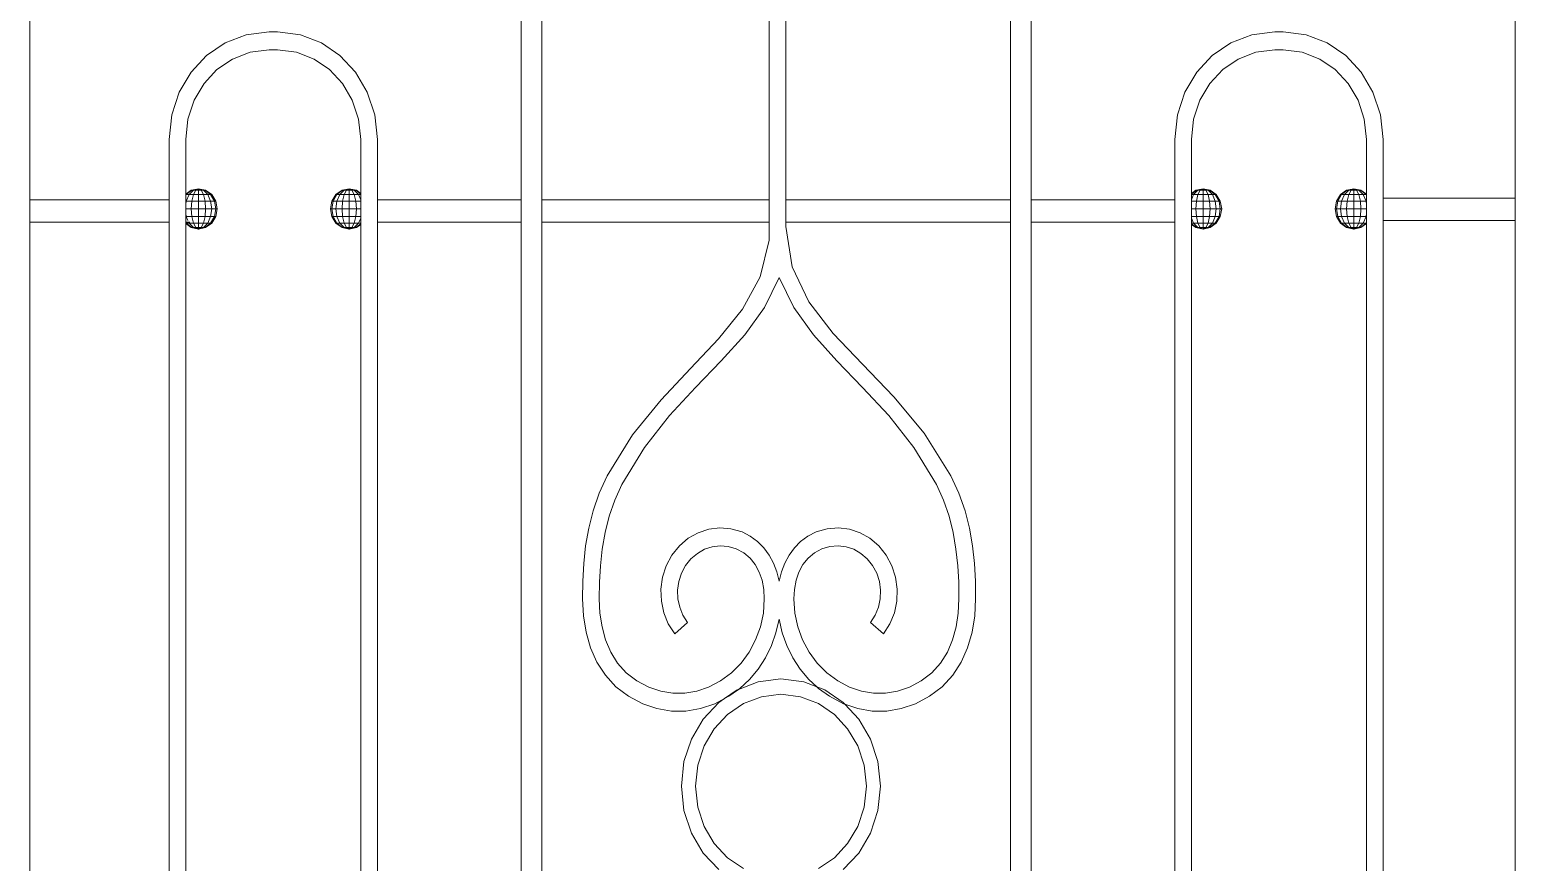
# Model space of a CAD drawing. Header units: millimetres. Extents: x 1832547 to 2001569, y -558009 to -417808.
# Drawn here: x 1913522 to 1914197, y -523141 to -522764 of the extents above; entities that cross this region are included whole.
import ezdxf

# ---------------------------------------------------------------- set-up
doc = ezdxf.new("R2010")
doc.units = ezdxf.units.MM
doc.header["$MEASUREMENT"] = 0
doc.layers.add('CA.manh 08', color=8, linetype='CONTINUOUS', lineweight=9)
doc.layers.add('CA_manh 08', color=8, linetype='CONTINUOUS', lineweight=9)

# ---------------------------------------------------------------- blocks, each defined once
blk = doc.blocks.new('wt45t')
at = {"layer": 'CA_manh 08'}
for p, q in [((1919481.96, -518050.46), (1919481.96, -517950.46)), ((1919701.68, -517950.46), (1919701.68, -518051.23)), ((1919711.13, -518051.23), (1919711.13, -517950.46)), ((1919812.98, -517950.46), (1919812.98, -518051.23)), ((1919820.55, -517950.46), (1919820.55, -518051.23)), ((1919923.75, -517950.46), (1919923.75, -518051.23)), ((1919933.21, -518051.23), (1919933.21, -517950.46)), ((1920156.2, -517950.46), (1920156.2, -518051.23)), ((1919587.33, -517975.08), (1919576.92, -517976.37)), ((1919591.11, -517975.08), (1919587.33, -517975.08)), ((1919601.51, -517976.37), (1919591.11, -517975.08)), ((1920033.37, -517976.37), (1920043.77, -517975.08)), ((1920043.77, -517975.08), (1920047.56, -517975.08)), ((1920047.56, -517975.08), (1920057.96, -517976.37)), ((1919567.37, -517980.05), (1919558.94, -517985.81)), ((1919576.92, -517976.37), (1919567.37, -517980.05)), ((1919611.06, -517980.05), (1919601.51, -517976.37)), ((1919619.5, -517985.81), (1919611.06, -517980.05)), ((1920015.39, -517985.81), (1920023.82, -517980.05)), ((1920023.82, -517980.05), (1920033.37, -517976.37)), ((1920057.96, -517976.37), (1920067.51, -517980.05)), ((1920067.51, -517980.05), (1920075.94, -517985.81)), ((1919558.94, -517985.81), (1919551.91, -517993.36)), ((1919563.68, -517992.16), (1919570.71, -517987.35)), ((1919570.71, -517987.35), (1919578.68, -517984.29)), ((1919578.68, -517984.29), (1919587.36, -517983.21)), ((1919587.36, -517983.21), (1919591.08, -517983.21)), ((1919591.08, -517983.21), (1919599.75, -517984.29)), ((1919599.75, -517984.29), (1919607.72, -517987.35)), ((1919607.72, -517987.35), (1919614.75, -517992.15)), ((1919626.53, -517993.36), (1919619.5, -517985.81)), ((1920008.36, -517993.36), (1920015.39, -517985.81)), ((1920027.16, -517987.35), (1920020.13, -517992.15)), ((1920035.13, -517984.29), (1920027.16, -517987.35)), ((1920043.81, -517983.21), (1920035.13, -517984.29)), ((1920047.53, -517983.21), (1920043.81, -517983.21)), ((1920056.21, -517984.29), (1920047.53, -517983.21)), ((1920064.17, -517987.35), (1920056.21, -517984.29)), ((1920071.2, -517992.16), (1920064.17, -517987.35)), ((1920075.94, -517985.81), (1920082.98, -517993.36)), ((1919551.91, -517993.36), (1919546.54, -518002.42)), ((1919557.81, -517998.46), (1919563.68, -517992.16)), ((1919614.75, -517992.15), (1919620.62, -517998.45)), ((1919631.89, -518002.42), (1919626.53, -517993.36)), ((1920002.99, -518002.42), (1920008.36, -517993.36)), ((1920020.13, -517992.15), (1920014.27, -517998.45)), ((1920077.07, -517998.46), (1920071.2, -517992.16)), ((1920082.98, -517993.36), (1920088.34, -518002.42)), ((1919546.54, -518002.42), (1919543.12, -518012.68)), ((1919553.34, -518006.01), (1919557.81, -517998.46)), ((1919620.62, -517998.45), (1919625.09, -518006.01)), ((1919635.31, -518012.68), (1919631.89, -518002.42)), ((1919999.57, -518012.68), (1920002.99, -518002.42)), ((1920014.27, -517998.45), (1920009.79, -518006.01)), ((1920081.54, -518006.01), (1920077.07, -517998.46)), ((1920088.34, -518002.42), (1920091.76, -518012.68)), ((1919550.49, -518014.57), (1919553.34, -518006.01)), ((1919625.09, -518006.01), (1919627.94, -518014.56)), ((1920009.79, -518006.01), (1920006.94, -518014.56)), ((1920084.39, -518014.57), (1920081.54, -518006.01)), ((1919543.12, -518012.68), (1919541.92, -518023.85)), ((1919549.49, -518023.89), (1919550.49, -518014.57)), ((1919627.94, -518014.56), (1919628.94, -518023.89)), ((1919636.51, -518023.85), (1919635.31, -518012.68)), ((1919998.37, -518023.85), (1919999.57, -518012.68)), ((1920006.94, -518014.56), (1920005.94, -518023.89)), ((1920085.39, -518023.89), (1920084.39, -518014.57)), ((1920091.76, -518012.68), (1920092.96, -518023.85)), ((1919541.92, -518023.85), (1919541.92, -518050.46)), ((1919549.49, -518048.69), (1919549.49, -518023.89)), ((1919628.94, -518023.89), (1919628.94, -518048.33)), ((1919636.51, -518051.23), (1919636.51, -518023.85)), ((1919998.37, -518023.85), (1919998.37, -518051.23)), ((1920005.94, -518048.33), (1920005.94, -518023.89)), ((1920085.39, -518023.89), (1920085.39, -518048.69)), ((1920092.96, -518051.23), (1920092.96, -518023.85)), ((1919549.49, -518048.69), (1919551.99, -518046.9)), ((1919549.49, -518048.88), (1919549.49, -518048.69)), ((1919549.68, -518048.88), (1919549.49, -518048.88)), ((1919549.49, -518049.22), (1919549.68, -518048.88)), ((1919549.49, -518049.22), (1919549.49, -518048.88)), ((1919549.49, -518051.85), (1919549.49, -518049.22)), ((1919549.68, -518048.88), (1919552.24, -518046.9)), ((1919550.99, -518048.88), (1919549.68, -518048.88)), ((1919549.68, -518051.85), (1919550.99, -518048.88)), ((1919550.99, -518048.88), (1919552.94, -518046.9)), ((1919552.94, -518048.88), (1919550.99, -518048.88)), ((1919551.99, -518046.9), (1919555.25, -518046.2)), ((1919552.24, -518046.9), (1919551.99, -518046.9)), ((1919552.24, -518046.9), (1919555.25, -518046.2)), ((1919552.94, -518046.9), (1919552.24, -518046.9)), ((1919552.24, -518051.85), (1919552.94, -518048.88)), ((1919552.94, -518046.9), (1919555.25, -518046.2)), ((1919554, -518046.9), (1919552.94, -518046.9)), ((1919552.94, -518048.88), (1919554, -518046.9)), ((1919555.25, -518048.88), (1919552.94, -518048.88)), ((1919554, -518046.9), (1919555.25, -518046.2)), ((1919555.25, -518046.9), (1919554, -518046.9)), ((1919555.25, -518046.2), (1919555.25, -518046.9)), ((1919558.5, -518046.9), (1919555.25, -518046.2)), ((1919558.26, -518046.9), (1919555.25, -518046.2)), ((1919557.55, -518046.9), (1919555.25, -518046.2)), ((1919556.49, -518046.9), (1919555.25, -518046.2)), ((1919556.49, -518046.9), (1919555.25, -518046.9)), ((1919555.25, -518046.9), (1919555.25, -518048.88)), ((1919557.55, -518048.88), (1919555.25, -518048.88)), ((1919555.25, -518048.88), (1919555.25, -518051.85)), ((1919557.55, -518046.9), (1919556.49, -518046.9)), ((1919557.55, -518048.88), (1919556.49, -518046.9)), ((1919558.26, -518046.9), (1919557.55, -518046.9)), ((1919559.5, -518048.88), (1919557.55, -518046.9)), ((1919559.5, -518048.88), (1919557.55, -518048.88)), ((1919558.26, -518051.85), (1919557.55, -518048.88)), ((1919558.26, -518046.9), (1919558.5, -518046.9)), ((1919560.81, -518048.88), (1919558.26, -518046.9)), ((1919561.26, -518048.88), (1919558.5, -518046.9)), ((1919560.81, -518048.88), (1919559.5, -518048.88)), ((1919560.81, -518051.85), (1919559.5, -518048.88)), ((1919561.26, -518048.88), (1919560.81, -518048.88)), ((1919562.51, -518051.85), (1919560.81, -518048.88)), ((1919563.11, -518051.85), (1919561.26, -518048.88)), ((1919615.83, -518051.85), (1919617.67, -518048.88)), ((1919616.42, -518051.85), (1919618.13, -518048.88)), ((1919617.67, -518048.88), (1919620.43, -518046.9)), ((1919618.13, -518048.88), (1919617.67, -518048.88)), ((1919618.13, -518048.88), (1919620.68, -518046.9)), ((1919619.43, -518048.88), (1919618.13, -518048.88)), ((1919618.13, -518051.85), (1919619.43, -518048.88)), ((1919619.43, -518048.88), (1919621.39, -518046.9)), ((1919621.39, -518048.88), (1919619.43, -518048.88)), ((1919620.43, -518046.9), (1919623.69, -518046.2)), ((1919620.68, -518046.9), (1919620.43, -518046.9)), ((1919620.68, -518046.9), (1919623.69, -518046.2)), ((1919621.39, -518046.9), (1919620.68, -518046.9)), ((1919620.68, -518051.85), (1919621.39, -518048.88)), ((1919621.39, -518046.9), (1919623.69, -518046.2)), ((1919622.44, -518046.9), (1919621.39, -518046.9)), ((1919621.39, -518048.88), (1919622.44, -518046.9)), ((1919623.69, -518048.88), (1919621.39, -518048.88)), ((1919622.44, -518046.9), (1919623.69, -518046.2)), ((1919623.69, -518046.9), (1919622.44, -518046.9)), ((1919623.69, -518046.2), (1919623.69, -518046.9)), ((1919626.95, -518046.9), (1919623.69, -518046.2)), ((1919626.7, -518046.9), (1919623.69, -518046.2)), ((1919625.99, -518046.9), (1919623.69, -518046.2)), ((1919624.94, -518046.9), (1919623.69, -518046.2)), ((1919624.94, -518046.9), (1919623.69, -518046.9)), ((1919623.69, -518046.9), (1919623.69, -518048.88)), ((1919625.99, -518048.88), (1919623.69, -518048.88)), ((1919623.69, -518048.88), (1919623.69, -518051.85)), ((1919625.99, -518046.9), (1919624.94, -518046.9)), ((1919625.99, -518048.88), (1919624.94, -518046.9)), ((1919626.7, -518046.9), (1919625.99, -518046.9)), ((1919627.95, -518048.88), (1919625.99, -518046.9)), ((1919627.95, -518048.88), (1919625.99, -518048.88)), ((1919626.7, -518051.85), (1919625.99, -518048.88)), ((1919626.7, -518046.9), (1919626.95, -518046.9)), ((1919628.94, -518048.64), (1919626.7, -518046.9)), ((1919628.94, -518048.33), (1919626.95, -518046.9)), ((1919628.94, -518048.88), (1919627.95, -518048.88)), ((1919628.94, -518051.15), (1919627.95, -518048.88)), ((1919628.94, -518048.33), (1919628.94, -518048.64)), ((1919628.94, -518048.64), (1919628.94, -518048.88)), ((1919628.94, -518048.88), (1919628.94, -518051.15)), ((1920005.94, -518048.33), (1920007.94, -518046.9)), ((1920005.94, -518048.64), (1920008.18, -518046.9)), ((1920005.94, -518048.64), (1920005.94, -518048.33)), ((1920005.94, -518048.64), (1920005.94, -518048.88)), ((1920005.94, -518048.88), (1920006.94, -518048.88)), ((1920005.94, -518051.15), (1920006.94, -518048.88)), ((1920005.94, -518048.88), (1920005.94, -518051.15)), ((1920006.94, -518048.88), (1920008.89, -518046.9)), ((1920006.94, -518048.88), (1920008.89, -518048.88)), ((1920007.94, -518046.9), (1920011.19, -518046.2)), ((1920007.94, -518046.9), (1920008.18, -518046.9)), ((1920008.18, -518046.9), (1920011.19, -518046.2)), ((1920008.18, -518046.9), (1920008.89, -518046.9)), ((1920008.18, -518051.85), (1920008.89, -518048.88)), ((1920008.89, -518046.9), (1920011.19, -518046.2)), ((1920008.89, -518046.9), (1920009.95, -518046.9)), ((1920008.89, -518048.88), (1920009.95, -518046.9)), ((1920008.89, -518048.88), (1920011.19, -518048.88)), ((1920009.95, -518046.9), (1920011.19, -518046.2)), ((1920011.19, -518046.9), (1920009.95, -518046.9)), ((1920011.19, -518046.2), (1920011.19, -518046.9)), ((1920012.44, -518046.9), (1920011.19, -518046.2)), ((1920013.5, -518046.9), (1920011.19, -518046.2)), ((1920014.2, -518046.9), (1920011.19, -518046.2)), ((1920014.45, -518046.9), (1920011.19, -518046.2)), ((1920011.19, -518046.9), (1920012.44, -518046.9)), ((1920011.19, -518046.9), (1920011.19, -518048.88)), ((1920011.19, -518048.88), (1920013.5, -518048.88)), ((1920011.19, -518048.88), (1920011.19, -518051.85)), ((1920012.44, -518046.9), (1920013.5, -518046.9)), ((1920013.5, -518048.88), (1920012.44, -518046.9)), ((1920013.5, -518046.9), (1920014.2, -518046.9)), ((1920015.45, -518048.88), (1920013.5, -518046.9)), ((1920013.5, -518048.88), (1920015.45, -518048.88)), ((1920014.2, -518051.85), (1920013.5, -518048.88)), ((1920014.2, -518046.9), (1920014.45, -518046.9)), ((1920016.75, -518048.88), (1920014.2, -518046.9)), ((1920017.21, -518048.88), (1920014.45, -518046.9)), ((1920015.45, -518048.88), (1920016.75, -518048.88)), ((1920016.75, -518051.85), (1920015.45, -518048.88)), ((1920016.75, -518048.88), (1920017.21, -518048.88)), ((1920018.46, -518051.85), (1920016.75, -518048.88)), ((1920019.06, -518051.85), (1920017.21, -518048.88)), ((1920071.77, -518051.85), (1920073.62, -518048.88)), ((1920072.37, -518051.85), (1920074.08, -518048.88)), ((1920073.62, -518048.88), (1920076.38, -518046.9)), ((1920074.08, -518048.88), (1920073.62, -518048.88)), ((1920074.08, -518048.88), (1920076.63, -518046.9)), ((1920074.08, -518048.88), (1920075.38, -518048.88)), ((1920074.08, -518051.85), (1920075.38, -518048.88)), ((1920075.38, -518048.88), (1920077.33, -518046.9)), ((1920075.38, -518048.88), (1920077.33, -518048.88)), ((1920076.38, -518046.9), (1920079.64, -518046.2)), ((1920076.38, -518046.9), (1920076.63, -518046.9)), ((1920076.63, -518046.9), (1920079.64, -518046.2)), ((1920076.63, -518046.9), (1920077.33, -518046.9)), ((1920076.63, -518051.85), (1920077.33, -518048.88)), ((1920077.33, -518046.9), (1920079.64, -518046.2)), ((1920077.33, -518046.9), (1920078.39, -518046.9)), ((1920077.33, -518048.88), (1920078.39, -518046.9)), ((1920077.33, -518048.88), (1920079.64, -518048.88)), ((1920078.39, -518046.9), (1920079.64, -518046.2)), ((1920079.64, -518046.9), (1920078.39, -518046.9)), ((1920079.64, -518046.2), (1920079.64, -518046.9)), ((1920080.88, -518046.9), (1920079.64, -518046.2)), ((1920081.94, -518046.9), (1920079.64, -518046.2)), ((1920082.65, -518046.9), (1920079.64, -518046.2)), ((1920082.9, -518046.9), (1920079.64, -518046.2)), ((1920079.64, -518046.9), (1920080.88, -518046.9)), ((1920079.64, -518046.9), (1920079.64, -518048.88)), ((1920079.64, -518048.88), (1920081.94, -518048.88)), ((1920079.64, -518048.88), (1920079.64, -518051.85)), ((1920080.88, -518046.9), (1920081.94, -518046.9)), ((1920081.94, -518048.88), (1920080.88, -518046.9)), ((1920081.94, -518046.9), (1920082.65, -518046.9)), ((1920083.89, -518048.88), (1920081.94, -518046.9)), ((1920081.94, -518048.88), (1920083.89, -518048.88)), ((1920082.65, -518051.85), (1920081.94, -518048.88)), ((1920082.65, -518046.9), (1920082.9, -518046.9)), ((1920085.2, -518048.88), (1920082.65, -518046.9)), ((1920085.39, -518048.69), (1920082.9, -518046.9)), ((1920083.89, -518048.88), (1920085.2, -518048.88)), ((1920085.2, -518051.85), (1920083.89, -518048.88)), ((1920085.2, -518048.88), (1920085.39, -518048.88)), ((1920085.39, -518049.22), (1920085.2, -518048.88)), ((1920085.39, -518048.88), (1920085.39, -518048.69)), ((1920085.39, -518049.22), (1920085.39, -518048.88)), ((1920085.39, -518051.23), (1920085.39, -518049.22)), ((1919481.96, -518050.46), (1919541.92, -518050.46)), ((1919481.96, -518050.46), (1919481.96, -518060.62)), ((1919541.92, -518050.46), (1919541.92, -518060.62)), ((1919549.68, -518051.85), (1919549.49, -518051.85)), ((1919549.49, -518053.32), (1919549.68, -518051.85)), ((1919549.49, -518053.32), (1919549.49, -518051.85)), ((1919549.49, -518055.35), (1919549.49, -518053.32)), ((1919551.99, -518055.35), (1919549.49, -518055.35)), ((1919549.49, -518057.37), (1919549.49, -518055.35)), ((1919552.24, -518051.85), (1919549.68, -518051.85)), ((1919551.99, -518055.35), (1919552.24, -518051.85)), ((1919555.25, -518055.35), (1919551.99, -518055.35)), ((1919552.24, -518058.85), (1919551.99, -518055.35)), ((1919555.25, -518051.85), (1919552.24, -518051.85)), ((1919558.26, -518051.85), (1919555.25, -518051.85)), ((1919555.25, -518051.85), (1919555.25, -518055.35)), ((1919558.5, -518055.35), (1919555.25, -518055.35)), ((1919555.25, -518055.35), (1919555.25, -518058.85)), ((1919560.81, -518051.85), (1919558.26, -518051.85)), ((1919558.5, -518055.35), (1919558.26, -518051.85)), ((1919558.26, -518058.85), (1919558.5, -518055.35)), ((1919561.26, -518055.35), (1919558.5, -518055.35)), ((1919562.51, -518051.85), (1919560.81, -518051.85)), ((1919561.26, -518055.35), (1919560.81, -518051.85)), ((1919560.81, -518058.85), (1919561.26, -518055.35)), ((1919563.11, -518055.35), (1919561.26, -518055.35)), ((1919563.11, -518051.85), (1919562.51, -518051.85)), ((1919563.11, -518055.35), (1919562.51, -518051.85)), ((1919562.51, -518058.85), (1919563.11, -518055.35)), ((1919563.76, -518055.35), (1919563.11, -518051.85)), ((1919563.76, -518055.35), (1919563.11, -518055.35)), ((1919563.11, -518058.85), (1919563.76, -518055.35)), ((1919615.18, -518055.35), (1919615.83, -518051.85)), ((1919615.83, -518055.35), (1919615.18, -518055.35)), ((1919615.83, -518058.85), (1919615.18, -518055.35)), ((1919616.42, -518051.85), (1919615.83, -518051.85)), ((1919615.83, -518055.35), (1919616.42, -518051.85)), ((1919617.67, -518055.35), (1919615.83, -518055.35)), ((1919616.42, -518058.85), (1919615.83, -518055.35)), ((1919618.13, -518051.85), (1919616.42, -518051.85)), ((1919617.67, -518055.35), (1919618.13, -518051.85)), ((1919620.43, -518055.35), (1919617.67, -518055.35)), ((1919618.13, -518058.85), (1919617.67, -518055.35)), ((1919620.68, -518051.85), (1919618.13, -518051.85)), ((1919620.43, -518055.35), (1919620.68, -518051.85)), ((1919623.69, -518055.35), (1919620.43, -518055.35)), ((1919620.68, -518058.85), (1919620.43, -518055.35)), ((1919623.69, -518051.85), (1919620.68, -518051.85)), ((1919626.7, -518051.85), (1919623.69, -518051.85)), ((1919623.69, -518051.85), (1919623.69, -518055.35)), ((1919626.95, -518055.35), (1919623.69, -518055.35)), ((1919623.69, -518055.35), (1919623.69, -518058.85)), ((1919628.94, -518051.85), (1919626.7, -518051.85)), ((1919626.95, -518055.35), (1919626.7, -518051.85)), ((1919626.7, -518058.85), (1919626.95, -518055.35)), ((1919628.94, -518055.35), (1919626.95, -518055.35)), ((1919628.94, -518051.15), (1919628.94, -518051.85)), ((1919628.94, -518051.85), (1919628.94, -518055.35)), ((1919628.94, -518055.35), (1919628.94, -518058.85)), ((1919636.51, -518061.39), (1919636.51, -518051.23)), ((1919636.51, -518051.23), (1919701.68, -518051.23)), ((1919701.68, -518051.23), (1919701.68, -518061.39)), ((1919711.13, -518051.23), (1919812.98, -518051.23)), ((1919711.13, -518061.39), (1919711.13, -518051.23)), ((1919812.98, -518051.23), (1919812.98, -518061.39)), ((1919820.55, -518051.23), (1919923.75, -518051.23)), ((1919820.55, -518061.39), (1919820.55, -518051.23)), ((1919923.75, -518061.39), (1919923.75, -518051.23)), ((1919933.21, -518051.23), (1919998.37, -518051.23)), ((1919933.21, -518051.23), (1919933.21, -518061.39)), ((1919998.37, -518051.23), (1919998.37, -518061.39)), ((1920005.94, -518051.15), (1920005.94, -518051.85)), ((1920005.94, -518051.85), (1920008.18, -518051.85)), ((1920005.94, -518051.85), (1920005.94, -518055.35)), ((1920005.94, -518055.35), (1920007.94, -518055.35)), ((1920005.94, -518055.35), (1920005.94, -518058.85)), ((1920007.94, -518055.35), (1920008.18, -518051.85)), ((1920007.94, -518055.35), (1920011.19, -518055.35)), ((1920008.18, -518058.85), (1920007.94, -518055.35)), ((1920008.18, -518051.85), (1920011.19, -518051.85)), ((1920011.19, -518051.85), (1920014.2, -518051.85)), ((1920011.19, -518051.85), (1920011.19, -518055.35)), ((1920011.19, -518055.35), (1920014.45, -518055.35)), ((1920011.19, -518055.35), (1920011.19, -518058.85)), ((1920014.2, -518051.85), (1920016.75, -518051.85)), ((1920014.45, -518055.35), (1920014.2, -518051.85)), ((1920014.2, -518058.85), (1920014.45, -518055.35)), ((1920014.45, -518055.35), (1920017.21, -518055.35)), ((1920016.75, -518051.85), (1920018.46, -518051.85)), ((1920017.21, -518055.35), (1920016.75, -518051.85)), ((1920016.75, -518058.85), (1920017.21, -518055.35)), ((1920017.21, -518055.35), (1920019.06, -518055.35)), ((1920018.46, -518051.85), (1920019.06, -518051.85)), ((1920019.06, -518055.35), (1920018.46, -518051.85)), ((1920018.46, -518058.85), (1920019.06, -518055.35)), ((1920019.71, -518055.35), (1920019.06, -518051.85)), ((1920019.06, -518055.35), (1920019.71, -518055.35)), ((1920019.06, -518058.85), (1920019.71, -518055.35)), ((1920071.13, -518055.35), (1920071.77, -518051.85)), ((1920071.13, -518055.35), (1920071.77, -518055.35)), ((1920071.77, -518058.85), (1920071.13, -518055.35)), ((1920071.77, -518051.85), (1920072.37, -518051.85)), ((1920071.77, -518055.35), (1920072.37, -518051.85)), ((1920071.77, -518055.35), (1920073.62, -518055.35)), ((1920072.37, -518058.85), (1920071.77, -518055.35)), ((1920072.37, -518051.85), (1920074.08, -518051.85)), ((1920073.62, -518055.35), (1920074.08, -518051.85)), ((1920073.62, -518055.35), (1920076.38, -518055.35)), ((1920074.08, -518058.85), (1920073.62, -518055.35)), ((1920074.08, -518051.85), (1920076.63, -518051.85)), ((1920076.38, -518055.35), (1920076.63, -518051.85)), ((1920076.38, -518055.35), (1920079.64, -518055.35)), ((1920076.63, -518058.85), (1920076.38, -518055.35)), ((1920076.63, -518051.85), (1920079.64, -518051.85)), ((1920079.64, -518051.85), (1920082.65, -518051.85)), ((1920079.64, -518051.85), (1920079.64, -518055.35)), ((1920079.64, -518055.35), (1920082.9, -518055.35)), ((1920079.64, -518055.35), (1920079.64, -518058.85)), ((1920082.65, -518051.85), (1920085.2, -518051.85)), ((1920082.9, -518055.35), (1920082.65, -518051.85)), ((1920082.65, -518058.85), (1920082.9, -518055.35)), ((1920082.9, -518055.35), (1920085.39, -518055.35)), ((1920085.2, -518051.85), (1920085.39, -518051.85)), ((1920085.39, -518053.32), (1920085.2, -518051.85)), ((1920085.27, -518051.23), (1920085.39, -518051.23)), ((1920085.39, -518051.85), (1920085.39, -518051.23)), ((1920085.39, -518053.32), (1920085.39, -518051.85)), ((1920085.39, -518055.35), (1920085.39, -518053.32)), ((1920085.39, -518057.37), (1920085.39, -518055.35)), ((1920092.96, -518051.23), (1920156.2, -518051.23)), ((1920092.96, -518051.23), (1920092.96, -518061.39)), ((1920156.2, -518061.39), (1920156.2, -518051.23)), ((1919541.92, -518060.62), (1919481.96, -518060.62)), ((1919481.96, -518573.66), (1919481.96, -518060.62)), ((1919541.92, -518060.62), (1919541.92, -518573.66)), ((1919549.68, -518058.85), (1919549.49, -518057.37)), ((1919549.49, -518058.85), (1919549.49, -518057.37)), ((1919549.68, -518058.85), (1919549.49, -518058.85)), ((1919549.49, -518061.48), (1919549.49, -518058.85)), ((1919549.68, -518061.81), (1919549.49, -518061.48)), ((1919549.49, -518061.81), (1919549.49, -518061.48)), ((1919549.68, -518061.81), (1919549.49, -518061.81)), ((1919549.49, -518062), (1919549.49, -518061.81)), ((1919551.99, -518063.8), (1919549.49, -518062)), ((1919549.49, -518571.89), (1919549.49, -518062)), ((1919552.24, -518058.85), (1919549.68, -518058.85)), ((1919550.99, -518061.81), (1919549.68, -518058.85)), ((1919550.99, -518061.81), (1919549.68, -518061.81)), ((1919552.24, -518063.8), (1919549.68, -518061.81)), ((1919552.94, -518061.81), (1919550.99, -518061.81)), ((1919552.94, -518063.8), (1919550.99, -518061.81)), ((1919555.25, -518058.85), (1919552.24, -518058.85)), ((1919552.94, -518061.81), (1919552.24, -518058.85)), ((1919555.25, -518061.81), (1919552.94, -518061.81)), ((1919554, -518063.8), (1919552.94, -518061.81)), ((1919558.26, -518058.85), (1919555.25, -518058.85)), ((1919555.25, -518058.85), (1919555.25, -518061.81)), ((1919557.55, -518061.81), (1919555.25, -518061.81)), ((1919555.25, -518061.81), (1919555.25, -518063.8)), ((1919556.49, -518063.8), (1919557.55, -518061.81)), ((1919557.55, -518061.81), (1919558.26, -518058.85)), ((1919559.5, -518061.81), (1919557.55, -518061.81)), ((1919557.55, -518063.8), (1919559.5, -518061.81)), ((1919560.81, -518058.85), (1919558.26, -518058.85)), ((1919558.26, -518063.8), (1919560.81, -518061.81)), ((1919558.5, -518063.8), (1919561.26, -518061.81)), ((1919559.5, -518061.81), (1919560.81, -518058.85)), ((1919560.81, -518061.81), (1919559.5, -518061.81)), ((1919562.51, -518058.85), (1919560.81, -518058.85)), ((1919560.81, -518061.81), (1919562.51, -518058.85)), ((1919560.81, -518061.81), (1919561.26, -518061.81)), ((1919561.26, -518061.81), (1919563.11, -518058.85)), ((1919563.11, -518058.85), (1919562.51, -518058.85)), ((1919616.42, -518058.85), (1919615.83, -518058.85)), ((1919617.67, -518061.81), (1919615.83, -518058.85)), ((1919618.13, -518058.85), (1919616.42, -518058.85)), ((1919618.13, -518061.81), (1919616.42, -518058.85)), ((1919618.13, -518061.81), (1919617.67, -518061.81)), ((1919620.43, -518063.8), (1919617.67, -518061.81)), ((1919620.68, -518058.85), (1919618.13, -518058.85)), ((1919619.43, -518061.81), (1919618.13, -518058.85)), ((1919619.43, -518061.81), (1919618.13, -518061.81)), ((1919620.68, -518063.8), (1919618.13, -518061.81)), ((1919621.39, -518061.81), (1919619.43, -518061.81)), ((1919621.39, -518063.8), (1919619.43, -518061.81)), ((1919623.69, -518058.85), (1919620.68, -518058.85)), ((1919621.39, -518061.81), (1919620.68, -518058.85)), ((1919623.69, -518061.81), (1919621.39, -518061.81)), ((1919622.44, -518063.8), (1919621.39, -518061.81)), ((1919626.7, -518058.85), (1919623.69, -518058.85)), ((1919623.69, -518058.85), (1919623.69, -518061.81)), ((1919625.99, -518061.81), (1919623.69, -518061.81)), ((1919623.69, -518061.81), (1919623.69, -518063.8)), ((1919624.94, -518063.8), (1919625.99, -518061.81)), ((1919625.99, -518061.81), (1919626.7, -518058.85)), ((1919627.95, -518061.81), (1919625.99, -518061.81)), ((1919625.99, -518063.8), (1919627.95, -518061.81)), ((1919628.94, -518058.85), (1919626.7, -518058.85)), ((1919626.7, -518063.8), (1919628.94, -518062.05)), ((1919626.95, -518063.8), (1919628.94, -518062.36)), ((1919627.95, -518061.81), (1919628.94, -518059.55)), ((1919628.94, -518061.81), (1919627.95, -518061.81)), ((1919628.94, -518058.85), (1919628.94, -518059.55)), ((1919628.94, -518059.55), (1919628.94, -518061.81)), ((1919628.94, -518061.81), (1919628.94, -518062.05)), ((1919628.94, -518062.05), (1919628.94, -518062.36)), ((1919628.94, -518062.36), (1919628.94, -518578.55)), ((1919701.68, -518061.39), (1919636.51, -518061.39)), ((1919636.51, -518573.66), (1919636.51, -518061.39)), ((1919701.68, -518061.39), (1919701.68, -518573.66)), ((1919812.98, -518061.39), (1919711.13, -518061.39)), ((1919711.13, -518573.66), (1919711.13, -518061.39)), ((1919812.98, -518063.38), (1919810.14, -518081.69)), ((1919812.98, -518061.39), (1919812.98, -518063.38)), ((1919923.75, -518061.39), (1919820.55, -518061.39)), ((1919820.55, -518069.55), (1919820.55, -518061.39)), ((1919923.75, -518061.39), (1919923.75, -518573.66)), ((1919998.37, -518061.39), (1919933.21, -518061.39)), ((1919933.21, -518573.66), (1919933.21, -518061.39)), ((1919998.37, -518061.39), (1919998.37, -518573.66)), ((1920005.94, -518058.85), (1920008.18, -518058.85)), ((1920005.94, -518058.85), (1920005.94, -518059.55)), ((1920006.94, -518061.81), (1920005.94, -518059.55)), ((1920005.94, -518059.55), (1920005.94, -518061.81)), ((1920005.94, -518061.81), (1920006.94, -518061.81)), ((1920005.94, -518061.81), (1920005.94, -518062.05)), ((1920008.18, -518063.8), (1920005.94, -518062.05)), ((1920005.94, -518062.36), (1920005.94, -518062.05)), ((1920007.94, -518063.8), (1920005.94, -518062.36)), ((1920005.94, -518062.36), (1920005.94, -518578.55)), ((1920006.94, -518061.81), (1920008.89, -518061.81)), ((1920008.89, -518063.8), (1920006.94, -518061.81)), ((1920008.18, -518058.85), (1920011.19, -518058.85)), ((1920008.89, -518061.81), (1920008.18, -518058.85)), ((1920008.89, -518061.81), (1920011.19, -518061.81)), ((1920009.95, -518063.8), (1920008.89, -518061.81)), ((1920011.19, -518058.85), (1920014.2, -518058.85)), ((1920011.19, -518058.85), (1920011.19, -518061.81)), ((1920011.19, -518061.81), (1920013.5, -518061.81)), ((1920011.19, -518061.81), (1920011.19, -518063.8)), ((1920012.44, -518063.8), (1920013.5, -518061.81)), ((1920013.5, -518061.81), (1920014.2, -518058.85)), ((1920013.5, -518061.81), (1920015.45, -518061.81)), ((1920013.5, -518063.8), (1920015.45, -518061.81)), ((1920014.2, -518058.85), (1920016.75, -518058.85)), ((1920014.2, -518063.8), (1920016.75, -518061.81)), ((1920014.45, -518063.8), (1920017.21, -518061.81)), ((1920015.45, -518061.81), (1920016.75, -518058.85)), ((1920015.45, -518061.81), (1920016.75, -518061.81)), ((1920016.75, -518058.85), (1920018.46, -518058.85)), ((1920016.75, -518061.81), (1920018.46, -518058.85)), ((1920016.75, -518061.81), (1920017.21, -518061.81)), ((1920017.21, -518061.81), (1920019.06, -518058.85)), ((1920018.46, -518058.85), (1920019.06, -518058.85)), ((1920071.77, -518058.85), (1920072.37, -518058.85)), ((1920073.62, -518061.81), (1920071.77, -518058.85)), ((1920072.37, -518058.85), (1920074.08, -518058.85)), ((1920074.08, -518061.81), (1920072.37, -518058.85)), ((1920073.62, -518061.81), (1920074.08, -518061.81)), ((1920076.38, -518063.8), (1920073.62, -518061.81)), ((1920074.08, -518058.85), (1920076.63, -518058.85)), ((1920075.38, -518061.81), (1920074.08, -518058.85)), ((1920074.08, -518061.81), (1920075.38, -518061.81)), ((1920076.63, -518063.8), (1920074.08, -518061.81)), ((1920075.38, -518061.81), (1920077.33, -518061.81)), ((1920077.33, -518063.8), (1920075.38, -518061.81)), ((1920076.63, -518058.85), (1920079.64, -518058.85)), ((1920077.33, -518061.81), (1920076.63, -518058.85)), ((1920077.33, -518061.81), (1920079.64, -518061.81)), ((1920078.39, -518063.8), (1920077.33, -518061.81)), ((1920079.64, -518058.85), (1920082.65, -518058.85)), ((1920079.64, -518058.85), (1920079.64, -518061.81)), ((1920079.64, -518061.81), (1920081.94, -518061.81)), ((1920079.64, -518061.81), (1920079.64, -518063.8)), ((1920080.88, -518063.8), (1920081.94, -518061.81)), ((1920081.94, -518061.81), (1920082.65, -518058.85)), ((1920081.94, -518061.81), (1920083.89, -518061.81)), ((1920081.94, -518063.8), (1920083.89, -518061.81)), ((1920082.65, -518058.85), (1920085.2, -518058.85)), ((1920082.65, -518063.8), (1920085.2, -518061.81)), ((1920082.9, -518063.8), (1920085.39, -518062)), ((1920084.08, -518061.39), (1920083.6, -518061.39)), ((1920083.89, -518061.81), (1920084.08, -518061.39)), ((1920083.89, -518061.81), (1920085.2, -518061.81)), ((1920085.39, -518061.39), (1920084.08, -518061.39)), ((1920084.41, -518060.65), (1920085.2, -518058.85)), ((1920085.2, -518058.85), (1920085.39, -518057.37)), ((1920085.2, -518058.85), (1920085.39, -518058.85)), ((1920085.2, -518061.81), (1920085.39, -518061.48)), ((1920085.2, -518061.81), (1920085.39, -518061.81)), ((1920085.39, -518058.85), (1920085.39, -518057.37)), ((1920085.39, -518061.39), (1920085.39, -518058.85)), ((1920085.39, -518061.48), (1920085.39, -518061.39)), ((1920085.39, -518061.81), (1920085.39, -518061.48)), ((1920085.39, -518062), (1920085.39, -518061.81)), ((1920085.39, -518062), (1920085.39, -518571.89)), ((1920092.96, -518573.66), (1920092.96, -518061.39)), ((1920156.2, -518061.39), (1920092.96, -518061.39)), ((1920156.2, -518061.39), (1920156.2, -518573.66)), ((1919552.24, -518063.8), (1919551.99, -518063.8)), ((1919555.25, -518064.49), (1919551.99, -518063.8)), ((1919552.94, -518063.8), (1919552.24, -518063.8)), ((1919555.25, -518064.49), (1919552.24, -518063.8)), ((1919554, -518063.8), (1919552.94, -518063.8)), ((1919555.25, -518064.49), (1919552.94, -518063.8)), ((1919555.25, -518063.8), (1919554, -518063.8)), ((1919555.25, -518064.49), (1919554, -518063.8)), ((1919556.49, -518063.8), (1919555.25, -518063.8)), ((1919555.25, -518063.8), (1919555.25, -518064.49)), ((1919555.25, -518064.49), (1919558.5, -518063.8)), ((1919555.25, -518064.49), (1919558.26, -518063.8)), ((1919555.25, -518064.49), (1919557.55, -518063.8)), ((1919555.25, -518064.49), (1919556.49, -518063.8)), ((1919557.55, -518063.8), (1919556.49, -518063.8)), ((1919558.26, -518063.8), (1919557.55, -518063.8)), ((1919558.5, -518063.8), (1919558.26, -518063.8)), ((1919620.68, -518063.8), (1919620.43, -518063.8)), ((1919623.69, -518064.49), (1919620.43, -518063.8)), ((1919621.39, -518063.8), (1919620.68, -518063.8)), ((1919623.69, -518064.49), (1919620.68, -518063.8)), ((1919622.44, -518063.8), (1919621.39, -518063.8)), ((1919623.69, -518064.49), (1919621.39, -518063.8)), ((1919623.69, -518063.8), (1919622.44, -518063.8)), ((1919623.69, -518064.49), (1919622.44, -518063.8)), ((1919624.94, -518063.8), (1919623.69, -518063.8)), ((1919623.69, -518063.8), (1919623.69, -518064.49)), ((1919623.69, -518064.49), (1919626.95, -518063.8)), ((1919623.69, -518064.49), (1919626.7, -518063.8)), ((1919623.69, -518064.49), (1919625.99, -518063.8)), ((1919623.69, -518064.49), (1919624.94, -518063.8)), ((1919625.99, -518063.8), (1919624.94, -518063.8)), ((1919626.7, -518063.8), (1919625.99, -518063.8)), ((1919626.95, -518063.8), (1919626.7, -518063.8)), ((1919824.7, -518086.17), (1919820.55, -518069.55)), ((1920008.18, -518063.8), (1920007.94, -518063.8)), ((1920011.19, -518064.49), (1920007.94, -518063.8)), ((1920008.18, -518063.8), (1920008.89, -518063.8)), ((1920011.19, -518064.49), (1920008.18, -518063.8)), ((1920008.89, -518063.8), (1920009.95, -518063.8)), ((1920011.19, -518064.49), (1920008.89, -518063.8)), ((1920009.95, -518063.8), (1920011.19, -518063.8)), ((1920011.19, -518064.49), (1920009.95, -518063.8)), ((1920011.19, -518063.8), (1920012.44, -518063.8)), ((1920011.19, -518064.49), (1920012.44, -518063.8)), ((1920011.19, -518063.8), (1920011.19, -518064.49)), ((1920011.19, -518064.49), (1920013.5, -518063.8)), ((1920011.19, -518064.49), (1920014.2, -518063.8)), ((1920011.19, -518064.49), (1920014.45, -518063.8)), ((1920012.44, -518063.8), (1920013.5, -518063.8)), ((1920013.5, -518063.8), (1920014.2, -518063.8)), ((1920014.2, -518063.8), (1920014.45, -518063.8)), ((1920076.63, -518063.8), (1920076.38, -518063.8)), ((1920079.64, -518064.49), (1920076.38, -518063.8)), ((1920076.63, -518063.8), (1920077.33, -518063.8)), ((1920079.64, -518064.49), (1920076.63, -518063.8)), ((1920077.33, -518063.8), (1920078.39, -518063.8)), ((1920079.64, -518064.49), (1920077.33, -518063.8)), ((1920078.39, -518063.8), (1920079.64, -518063.8)), ((1920079.64, -518064.49), (1920078.39, -518063.8)), ((1920079.64, -518063.8), (1920080.88, -518063.8)), ((1920079.64, -518064.49), (1920080.88, -518063.8)), ((1920079.64, -518063.8), (1920079.64, -518064.49)), ((1920079.64, -518064.49), (1920081.94, -518063.8)), ((1920079.64, -518064.49), (1920082.65, -518063.8)), ((1920079.64, -518064.49), (1920082.9, -518063.8)), ((1920080.88, -518063.8), (1920081.94, -518063.8)), ((1920081.94, -518063.8), (1920082.65, -518063.8)), ((1920082.65, -518063.8), (1920082.9, -518063.8)), ((1919810.14, -518081.69), (1919802.55, -518097.48)), ((1919809.47, -518100.11), (1919816.09, -518086.4)), ((1919816.09, -518086.4), (1919822.71, -518100.11)), ((1919832.75, -518100.79), (1919824.7, -518086.17)), ((1919802.55, -518097.48), (1919791.5, -518111.83)), ((1919800.47, -518112.51), (1919809.47, -518100.11)), ((1919822.71, -518100.11), (1919831.7, -518112.51)), ((1919843.64, -518114.34), (1919832.75, -518100.79)), ((1919791.5, -518111.83), (1919778.25, -518125.81)), ((1919789.81, -518124.32), (1919800.47, -518112.51)), ((1919831.7, -518112.51), (1919842.36, -518124.32)), ((1919856.28, -518127.74), (1919843.64, -518114.34)), ((1919778.25, -518125.81), (1919764.08, -518140.52)), ((1919778.2, -518136.28), (1919789.81, -518124.32)), ((1919842.36, -518124.32), (1919853.98, -518136.28)), ((1919869.62, -518141.94), (1919856.28, -518127.74)), ((1919766.33, -518149.11), (1919778.2, -518136.28)), ((1919853.98, -518136.28), (1919865.84, -518149.11)), ((1919764.08, -518140.52), (1919750.28, -518157.02)), ((1919882.57, -518157.84), (1919869.62, -518141.94)), ((1919754.94, -518163.56), (1919766.33, -518149.11)), ((1919865.84, -518149.11), (1919877.24, -518163.56)), ((1919750.28, -518157.02), (1919738.1, -518176.39)), ((1919744.71, -518180.35), (1919754.94, -518163.56)), ((1919877.24, -518163.56), (1919887.46, -518180.35)), ((1919894.07, -518176.39), (1919882.57, -518157.84)), ((1919738.1, -518176.39), (1919734.47, -518184.32)), ((1919897.7, -518184.32), (1919894.07, -518176.39)), ((1919734.47, -518184.32), (1919731.7, -518192.26)), ((1919741.48, -518187.47), (1919744.71, -518180.35)), ((1919887.46, -518180.35), (1919890.69, -518187.47)), ((1919900.48, -518192.26), (1919897.7, -518184.32)), ((1919738.97, -518194.76), (1919741.48, -518187.47)), ((1919890.69, -518187.47), (1919893.2, -518194.76)), ((1919731.7, -518192.26), (1919729.66, -518200.22)), ((1919737.11, -518202.19), (1919738.97, -518194.76)), ((1919893.2, -518194.76), (1919895.07, -518202.19)), ((1919902.51, -518200.22), (1919900.48, -518192.26)), ((1919729.66, -518200.22), (1919728.27, -518208.2)), ((1919735.8, -518209.69), (1919737.11, -518202.19)), ((1919774.87, -518204.76), (1919770.87, -518208.16)), ((1919779.34, -518202.24), (1919774.87, -518204.76)), ((1919784.15, -518200.65), (1919779.34, -518202.24)), ((1919789.16, -518200.03), (1919784.15, -518200.65)), ((1919794.25, -518200.43), (1919789.16, -518200.03)), ((1919799.29, -518201.88), (1919794.25, -518200.43)), ((1919803.02, -518203.75), (1919799.29, -518201.88)), ((1919806.31, -518206.16), (1919803.02, -518203.75)), ((1919829.15, -518203.75), (1919825.87, -518206.16)), ((1919832.88, -518201.88), (1919829.15, -518203.75)), ((1919837.92, -518200.43), (1919832.88, -518201.88)), ((1919843.01, -518200.03), (1919837.92, -518200.43)), ((1919848.03, -518200.65), (1919843.01, -518200.03)), ((1919852.83, -518202.24), (1919848.03, -518200.65)), ((1919857.3, -518204.76), (1919852.83, -518202.24)), ((1919861.31, -518208.16), (1919857.3, -518204.76)), ((1919895.07, -518202.19), (1919896.37, -518209.69)), ((1919903.91, -518208.2), (1919902.51, -518200.22)), ((1919728.27, -518208.2), (1919727.41, -518216.19)), ((1919734.98, -518217.21), (1919735.8, -518209.69)), ((1919770.87, -518208.16), (1919767.46, -518212.4)), ((1919776.09, -518214.03), (1919778.99, -518211.57)), ((1919778.99, -518211.57), (1919782.21, -518209.75)), ((1919782.21, -518209.75), (1919785.68, -518208.6)), ((1919785.68, -518208.6), (1919789.31, -518208.15)), ((1919789.31, -518208.15), (1919792.99, -518208.44)), ((1919792.99, -518208.44), (1919796.65, -518209.49)), ((1919796.65, -518209.49), (1919800.08, -518211.3)), ((1919800.08, -518211.3), (1919802.96, -518213.71)), ((1919809.15, -518209.05), (1919806.31, -518206.16)), ((1919811.55, -518212.36), (1919809.15, -518209.05)), ((1919823.02, -518209.05), (1919820.62, -518212.36)), ((1919825.87, -518206.16), (1919823.02, -518209.05)), ((1919829.22, -518213.71), (1919832.1, -518211.3)), ((1919832.1, -518211.3), (1919835.53, -518209.49)), ((1919835.53, -518209.49), (1919839.18, -518208.44)), ((1919839.18, -518208.44), (1919842.87, -518208.15)), ((1919842.87, -518208.15), (1919846.49, -518208.6)), ((1919846.49, -518208.6), (1919849.96, -518209.75)), ((1919849.96, -518209.75), (1919853.19, -518211.57)), ((1919853.19, -518211.57), (1919856.08, -518214.03)), ((1919864.72, -518212.4), (1919861.31, -518208.16)), ((1919896.37, -518209.69), (1919897.19, -518217.21)), ((1919904.76, -518216.19), (1919903.91, -518208.2)), ((1919727.41, -518216.19), (1919726.99, -518224.2)), ((1919734.56, -518224.72), (1919734.98, -518217.21)), ((1919764.85, -518217.26), (1919763.19, -518222.44)), ((1919767.46, -518212.4), (1919764.85, -518217.26)), ((1919771.74, -518220.63), (1919773.63, -518217.1)), ((1919773.63, -518217.1), (1919776.09, -518214.03)), ((1919802.96, -518213.71), (1919805.29, -518216.64)), ((1919805.29, -518216.64), (1919807.09, -518220.04)), ((1919813.51, -518216.03), (1919811.55, -518212.36)), ((1919815.02, -518219.99), (1919813.51, -518216.03)), ((1919818.67, -518216.03), (1919817.15, -518219.99)), ((1919820.62, -518212.36), (1919818.67, -518216.03)), ((1919825.08, -518220.04), (1919826.88, -518216.64)), ((1919826.88, -518216.64), (1919829.22, -518213.71)), ((1919856.08, -518214.03), (1919858.55, -518217.1)), ((1919858.55, -518217.1), (1919860.43, -518220.63)), ((1919867.32, -518217.26), (1919864.72, -518212.4)), ((1919868.98, -518222.44), (1919867.32, -518217.26)), ((1919897.19, -518217.21), (1919897.62, -518224.72)), ((1919905.19, -518224.2), (1919904.76, -518216.19)), ((1919726.99, -518224.2), (1919726.89, -518232.21)), ((1919734.46, -518232.15), (1919734.56, -518224.72)), ((1919763.19, -518222.44), (1919762.46, -518227.8)), ((1919770.01, -518228.27), (1919770.54, -518224.38)), ((1919770.54, -518224.38), (1919771.74, -518220.63)), ((1919807.09, -518220.04), (1919808.37, -518223.81)), ((1919808.37, -518223.81), (1919809.13, -518227.9)), ((1919816.09, -518224.19), (1919815.02, -518219.99)), ((1919817.15, -518219.99), (1919816.09, -518224.19)), ((1919823.04, -518227.9), (1919823.81, -518223.81)), ((1919823.81, -518223.81), (1919825.08, -518220.04)), ((1919860.43, -518220.63), (1919861.64, -518224.38)), ((1919861.64, -518224.38), (1919862.16, -518228.27)), ((1919869.72, -518227.8), (1919868.98, -518222.44)), ((1919897.62, -518224.72), (1919897.72, -518232.15)), ((1919905.28, -518232.21), (1919905.19, -518224.2)), ((1919762.46, -518227.8), (1919762.65, -518233.2)), ((1919770.16, -518232.18), (1919770.01, -518228.27)), ((1919809.13, -518227.9), (1919809.38, -518232.22)), ((1919822.79, -518232.22), (1919823.04, -518227.9)), ((1919862.16, -518228.27), (1919862.01, -518232.18)), ((1919869.53, -518233.2), (1919869.72, -518227.8)), ((1919726.89, -518232.21), (1919727.3, -518239.93)), ((1919734.78, -518238.66), (1919734.46, -518232.15)), ((1919735.72, -518244.93), (1919734.78, -518238.66)), ((1919762.65, -518233.2), (1919763.76, -518238.49)), ((1919763.76, -518238.49), (1919765.79, -518243.52)), ((1919770.97, -518236), (1919770.16, -518232.18)), ((1919772.45, -518239.65), (1919770.97, -518236)), ((1919809.38, -518232.22), (1919808.93, -518238.71)), ((1919823.24, -518238.71), (1919822.79, -518232.22)), ((1919861.2, -518236), (1919859.73, -518239.65)), ((1919862.01, -518232.18), (1919861.2, -518236)), ((1919866.39, -518243.52), (1919868.41, -518238.49)), ((1919868.41, -518238.49), (1919869.53, -518233.2)), ((1919897.4, -518238.66), (1919896.46, -518244.93)), ((1919897.72, -518232.15), (1919897.4, -518238.66)), ((1919904.87, -518239.93), (1919905.28, -518232.21)), ((1919727.3, -518239.93), (1919728.5, -518247.36)), ((1919737.33, -518250.86), (1919735.72, -518244.93)), ((1919765.79, -518243.52), (1919768.73, -518248.15)), ((1919768.73, -518248.15), (1919774.58, -518243)), ((1919774.58, -518243), (1919772.45, -518239.65)), ((1919807.6, -518244.95), (1919805.44, -518250.87)), ((1919808.93, -518238.71), (1919807.6, -518244.95)), ((1919814.68, -518247.58), (1919816.09, -518241.46)), ((1919816.09, -518241.46), (1919817.5, -518247.58)), ((1919824.57, -518244.95), (1919823.24, -518238.71)), ((1919826.74, -518250.87), (1919824.57, -518244.95)), ((1919859.73, -518239.65), (1919857.6, -518243)), ((1919857.6, -518243), (1919863.45, -518248.15)), ((1919863.45, -518248.15), (1919866.39, -518243.52)), ((1919896.46, -518244.93), (1919894.84, -518250.86)), ((1919903.68, -518247.36), (1919904.87, -518239.93)), ((1919728.5, -518247.36), (1919730.53, -518254.4)), ((1919739.67, -518256.36), (1919737.33, -518250.86)), ((1919805.44, -518250.87), (1919802.49, -518256.37)), ((1919812.6, -518253.43), (1919814.68, -518247.58)), ((1919817.5, -518247.58), (1919819.58, -518253.43)), ((1919829.68, -518256.37), (1919826.74, -518250.87)), ((1919894.84, -518250.86), (1919892.5, -518256.36)), ((1919901.65, -518254.4), (1919903.68, -518247.36)), ((1919730.53, -518254.4), (1919733.43, -518260.94)), ((1919742.8, -518261.34), (1919739.67, -518256.36)), ((1919802.49, -518256.37), (1919798.81, -518261.35)), ((1919809.88, -518258.95), (1919812.6, -518253.43)), ((1919819.58, -518253.43), (1919822.3, -518258.95)), ((1919833.37, -518261.35), (1919829.68, -518256.37)), ((1919892.5, -518256.36), (1919889.38, -518261.34)), ((1919898.75, -518260.94), (1919901.65, -518254.4)), ((1919733.43, -518260.94), (1919737.25, -518266.87)), ((1919746.75, -518265.72), (1919742.8, -518261.34)), ((1919798.81, -518261.35), (1919794.44, -518265.72)), ((1919802.64, -518268.74), (1919806.55, -518264.08)), ((1919806.55, -518264.08), (1919809.88, -518258.95)), ((1919822.3, -518258.95), (1919825.63, -518264.08)), ((1919825.63, -518264.08), (1919829.53, -518268.74)), ((1919837.73, -518265.72), (1919833.37, -518261.35)), ((1919889.38, -518261.34), (1919885.42, -518265.72)), ((1919894.93, -518266.87), (1919898.75, -518260.94)), ((1919737.25, -518266.87), (1919742.03, -518272.07)), ((1919742.03, -518272.07), (1919747.81, -518276.43)), ((1919751.59, -518269.39), (1919746.75, -518265.72)), ((1919756.94, -518272.22), (1919751.59, -518269.39)), ((1919756.94, -518272.22), (1919762.35, -518274.1)), ((1919784.1, -518272.21), (1919778.7, -518274.09)), ((1919789.44, -518269.39), (1919784.1, -518272.21)), ((1919794.44, -518265.72), (1919789.44, -518269.39)), ((1919799.03, -518272.1), (1919795.36, -518273.51)), ((1919798.19, -518272.88), (1919799.03, -518272.1)), ((1919799.03, -518272.1), (1919802.64, -518268.74)), ((1919804.87, -518269.85), (1919799.03, -518272.1)), ((1919815.23, -518268.57), (1919804.87, -518269.85)), ((1919825.6, -518269.85), (1919815.23, -518268.57)), ((1919834.58, -518273.31), (1919825.6, -518269.85)), ((1919829.53, -518268.74), (1919833.98, -518272.88)), ((1919842.74, -518269.39), (1919837.73, -518265.72)), ((1919848.07, -518272.21), (1919842.74, -518269.39)), ((1919853.48, -518274.09), (1919848.07, -518272.21)), ((1919875.23, -518272.22), (1919869.83, -518274.1)), ((1919880.58, -518269.39), (1919875.23, -518272.22)), ((1919885.42, -518265.72), (1919880.58, -518269.39)), ((1919884.37, -518276.43), (1919890.15, -518272.07)), ((1919890.15, -518272.07), (1919894.93, -518266.87)), ((1919747.81, -518276.43), (1919754.18, -518279.78)), ((1919767.79, -518275.03), (1919762.35, -518274.1)), ((1919773.25, -518275.03), (1919767.79, -518275.03)), ((1919778.7, -518274.09), (1919773.25, -518275.03)), ((1919786.85, -518279.78), (1919793.23, -518276.43)), ((1919795.36, -518273.51), (1919786.96, -518279.25)), ((1919793.23, -518276.43), (1919798.19, -518272.88)), ((1919798.19, -518279.73), (1919806.35, -518276.59)), ((1919806.35, -518276.59), (1919815.23, -518275.49)), ((1919815.23, -518275.49), (1919824.12, -518276.59)), ((1919824.12, -518276.59), (1919832.28, -518279.73)), ((1919833.98, -518272.88), (1919834.58, -518273.31)), ((1919834.58, -518273.31), (1919838.95, -518276.43)), ((1919835.11, -518273.51), (1919834.58, -518273.31)), ((1919840.84, -518277.42), (1919835.11, -518273.51)), ((1919838.95, -518276.43), (1919840.84, -518277.42)), ((1919840.84, -518277.42), (1919845.32, -518279.78)), ((1919843.51, -518279.25), (1919840.84, -518277.42)), ((1919858.92, -518275.03), (1919853.48, -518274.09)), ((1919864.38, -518275.03), (1919858.92, -518275.03)), ((1919869.83, -518274.1), (1919864.38, -518275.03)), ((1919884.37, -518276.43), (1919877.99, -518279.78)), ((1919754.18, -518279.78), (1919760.67, -518282.02)), ((1919760.67, -518282.02), (1919767.23, -518283.13)), ((1919767.23, -518283.13), (1919773.81, -518283.13)), ((1919773.81, -518283.13), (1919780.37, -518282.02)), ((1919786.28, -518279.98), (1919779.96, -518286.77)), ((1919786.28, -518279.98), (1919780.37, -518282.02)), ((1919784.99, -518291.1), (1919790.99, -518284.65)), ((1919786.96, -518279.25), (1919786.28, -518279.98)), ((1919786.28, -518279.98), (1919786.85, -518279.78)), ((1919790.99, -518284.65), (1919798.19, -518279.73)), ((1919832.28, -518279.73), (1919839.48, -518284.65)), ((1919839.48, -518284.65), (1919845.48, -518291.1)), ((1919850.51, -518286.77), (1919843.51, -518279.25)), ((1919845.32, -518279.78), (1919851.81, -518282.02)), ((1919851.81, -518282.02), (1919858.37, -518283.13)), ((1919858.37, -518283.13), (1919864.95, -518283.13)), ((1919864.95, -518283.13), (1919871.51, -518282.02)), ((1919871.51, -518282.02), (1919877.99, -518279.78)), ((1919779.96, -518286.77), (1919774.62, -518295.79)), ((1919780.41, -518298.83), (1919784.99, -518291.1)), ((1919845.48, -518291.1), (1919850.06, -518298.83)), ((1919855.85, -518295.79), (1919850.51, -518286.77)), ((1919774.62, -518295.79), (1919771.21, -518306.01)), ((1919777.49, -518307.6), (1919780.41, -518298.83)), ((1919850.06, -518298.83), (1919852.98, -518307.6)), ((1919859.26, -518306.01), (1919855.85, -518295.79)), ((1919771.21, -518306.01), (1919770.02, -518317.14)), ((1919860.45, -518317.14), (1919859.26, -518306.01)), ((1919776.46, -518317.14), (1919777.49, -518307.6)), ((1919852.98, -518307.6), (1919854.01, -518317.14)), ((1919770.02, -518317.14), (1919771.21, -518328.27)), ((1919777.49, -518326.68), (1919776.46, -518317.14)), ((1919854.01, -518317.14), (1919852.98, -518326.68)), ((1919859.26, -518328.27), (1919860.45, -518317.14)), ((1919771.21, -518328.27), (1919774.62, -518338.49)), ((1919780.41, -518335.45), (1919777.49, -518326.68)), ((1919852.98, -518326.68), (1919850.06, -518335.45)), ((1919855.85, -518338.49), (1919859.26, -518328.27)), ((1919774.62, -518338.49), (1919779.96, -518347.51)), ((1919784.99, -518343.18), (1919780.41, -518335.45)), ((1919850.06, -518335.45), (1919845.48, -518343.18)), ((1919850.51, -518347.51), (1919855.85, -518338.49)), ((1919790.99, -518349.63), (1919784.99, -518343.18)), ((1919845.48, -518343.18), (1919839.48, -518349.63)), ((1919779.96, -518347.51), (1919786.96, -518355.03)), ((1919798.19, -518354.55), (1919790.99, -518349.63)), ((1919839.48, -518349.63), (1919832.28, -518354.55)), ((1919843.51, -518355.03), (1919850.51, -518347.51))]:
    blk.add_line(p, q, dxfattribs=at)

msp = doc.modelspace()

# ---------------------------------------------------------------- block references
at = {"layer": 'CA.manh 08', "xscale": -1}
msp.add_blockref('wt45t', (3833678.48, -4789.76), dxfattribs=at)

doc.saveas('drawing.dxf')
